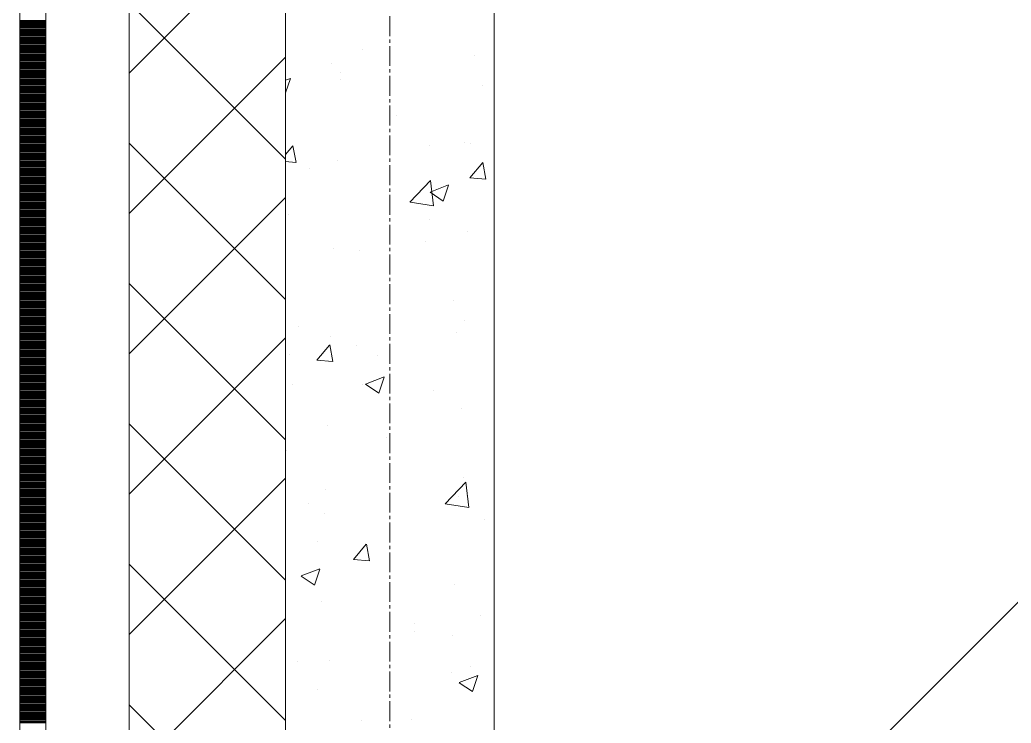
# Model space of a CAD drawing. Header units: millimetres. Extents: x 538266 to 1167394, y 114608 to 637157.
# Drawn here: x 828883 to 829834, y 175064 to 175738 of the extents above; entities that cross this region are included whole.
import ezdxf
from ezdxf.enums import TextEntityAlignment as Align

# ---------------------------------------------------------------- set-up
doc = ezdxf.new("R2010")
doc.units = ezdxf.units.MM
doc.linetypes.add('CENTER2', pattern=[28.575, 19.05, -3.175, 3.175, -3.175])
doc.linetypes.add('DASHED', pattern=[19.05, 12.7, -6.35])
doc.layers.get('Defpoints').update_dxf_attribs({"color": 140})
doc.layers.add('АР_Делит', color=120, linetype='Continuous', lineweight=0, plot=False)
for name, color, linetype, lineweight in [('АР_Стены ПЕНОблок', 52, 'Continuous', 20), ('АР_Тонкая', 254, 'Continuous', 5), ('АР_Утеплитель', 31, 'Continuous', 0), ('АР_Штриховка', 8, 'Continuous', 0)]:
    doc.layers.add(name, color=color, linetype=linetype, lineweight=lineweight)
doc.layers.add('РД_Оси_100', color=7, linetype='Continuous', lineweight=0, true_color=0x525252)
doc.layers.add('ФВ-5', color=7, linetype='Continuous')
doc.styles.add('style1', font='ARIALN.TTF')

# ---------------------------------------------------------------- blocks, each defined once
blk = doc.blocks.new('2_этаж')
at = {"layer": 'АР_Стены ПЕНОблок', "color": 18, "linetype": 'Continuous', "lineweight": 20, "true_color": 0x000000}
for p, q in [((672773.57, 213213.25), (672773.57, 137013.25)), ((672973.57, 137013.25), (672973.57, 213213.25))]:
    blk.add_line(p, q, dxfattribs=at)
at = {"layer": 'АР_Тонкая', "color": 18, "linetype": 'Continuous', "lineweight": 5, "true_color": 0x000000}
for p, q in [((672518.57, 213213.25), (672518.57, 137013.25)), ((672543.57, 213213.25), (672543.57, 137013.25)), ((672543.57, 137013.25), (672543.57, 213213.25)), ((672623.57, 137013.25), (672623.57, 213213.25))]:
    blk.add_line(p, q, dxfattribs=at)
at = {"layer": 'АР_Утеплитель', "color": 18, "linetype": 'Continuous', "lineweight": 0, "true_color": 0x000000}
for p, q in [((672623.57, 213213.25), (672623.57, 137013.25)), ((672773.57, 137013.25), (672773.57, 213213.25))]:
    blk.add_line(p, q, dxfattribs=at)
at = {"layer": 'АР_Штриховка', "color": 18, "linetype": 'Continuous', "lineweight": 0, "true_color": 0x000000}
for p, q in [((672623.57, 175687.45), (672773.57, 175837.45)), ((672773.57, 175604.88), (672623.57, 175754.88)), ((672518.57, 175738), (672543.57, 175738)), ((672518.57, 175737), (672543.57, 175737)), ((672518.57, 175736), (672543.57, 175736)), ((672518.57, 175735), (672543.57, 175735)), ((672518.57, 175734), (672543.57, 175734)), ((672518.57, 175733), (672543.57, 175733)), ((672518.57, 175732), (672543.57, 175732)), ((672518.57, 175731), (672543.57, 175731)), ((672518.57, 175730), (672543.57, 175730)), ((672518.57, 175729), (672543.57, 175729)), ((672518.57, 175728), (672543.57, 175728)), ((672518.57, 175727), (672543.57, 175727)), ((672518.57, 175726), (672543.57, 175726)), ((672518.57, 175725), (672543.57, 175725)), ((672518.57, 175724), (672543.57, 175724)), ((672518.57, 175723), (672543.57, 175723)), ((672518.57, 175722), (672543.57, 175722)), ((672518.57, 175721), (672543.57, 175721)), ((672518.57, 175720), (672543.57, 175720)), ((672518.57, 175719), (672543.57, 175719)), ((672518.57, 175718), (672543.57, 175718)), ((672518.57, 175717), (672543.57, 175717)), ((672518.57, 175716), (672543.57, 175716)), ((672518.57, 175715), (672543.57, 175715)), ((672518.57, 175714), (672543.57, 175714)), ((672518.57, 175713), (672543.57, 175713)), ((672518.57, 175712), (672543.57, 175712)), ((672518.57, 175711), (672543.57, 175711)), ((672518.57, 175710), (672543.57, 175710)), ((672518.57, 175709), (672543.57, 175709)), ((672518.57, 175708), (672543.57, 175708)), ((672518.57, 175707), (672543.57, 175707)), ((672847.7, 175709.95), (672847.7, 175709.95)), ((672518.57, 175706), (672543.57, 175706)), ((672518.57, 175705), (672543.57, 175705)), ((672518.57, 175704), (672543.57, 175704)), ((672518.57, 175703), (672543.57, 175703)), ((672518.57, 175702), (672543.57, 175702)), ((672518.57, 175701), (672543.57, 175701)), ((672518.57, 175700), (672543.57, 175700)), ((672518.57, 175699), (672543.57, 175699)), ((672518.57, 175698), (672543.57, 175698)), ((672623.57, 175552.74), (672773.57, 175702.74)), ((672954.38, 175704.09), (672954.38, 175704.09)), ((672518.57, 175697), (672543.57, 175697)), ((672518.57, 175696), (672543.57, 175696)), ((672518.57, 175695), (672543.57, 175695)), ((672518.57, 175694), (672543.57, 175694)), ((672518.57, 175693), (672543.57, 175693)), ((672518.57, 175692), (672543.57, 175692)), ((672518.57, 175691), (672543.57, 175691)), ((672518.57, 175690), (672543.57, 175690)), ((672518.57, 175689), (672543.57, 175689)), ((672518.57, 175688), (672543.57, 175688)), ((672817.65, 175696.71), (672817.65, 175696.71)), ((672826.08, 175687.83), (672826.08, 175687.83)), ((672518.57, 175687), (672543.57, 175687)), ((672518.57, 175686), (672543.57, 175686)), ((672518.57, 175685), (672543.57, 175685)), ((672518.57, 175684), (672543.57, 175684)), ((672518.57, 175683), (672543.57, 175683)), ((672518.57, 175682), (672543.57, 175682)), ((672518.57, 175681), (672543.57, 175681)), ((672518.57, 175680), (672543.57, 175680)), ((672518.57, 175679), (672543.57, 175679)), ((672773.57, 175680.53), (672778.28, 175682.34)), ((672773.57, 175668.32), (672778.22, 175682.19)), ((672826.39, 175681.27), (672826.39, 175681.27)), ((672518.57, 175678), (672543.57, 175678)), ((672518.57, 175677), (672543.57, 175677)), ((672518.57, 175676), (672543.57, 175676)), ((672518.57, 175675), (672543.57, 175675)), ((672518.57, 175674), (672543.57, 175674)), ((672518.57, 175673), (672543.57, 175673)), ((672518.57, 175672), (672543.57, 175672)), ((672518.57, 175671), (672543.57, 175671)), ((672518.57, 175670), (672543.57, 175670)), ((672518.57, 175669), (672543.57, 175669)), ((672961.99, 175675.54), (672961.99, 175675.54)), ((672518.57, 175668), (672543.57, 175668)), ((672518.57, 175667), (672543.57, 175667)), ((672518.57, 175666), (672543.57, 175666)), ((672518.57, 175665), (672543.57, 175665)), ((672518.57, 175664), (672543.57, 175664)), ((672518.57, 175663), (672543.57, 175663)), ((672518.57, 175662), (672543.57, 175662)), ((672518.57, 175661), (672543.57, 175661)), ((672518.57, 175660), (672543.57, 175660)), ((672518.57, 175659), (672543.57, 175659)), ((672518.57, 175658), (672543.57, 175658)), ((672518.57, 175657), (672543.57, 175657)), ((672518.57, 175656), (672543.57, 175656)), ((672518.57, 175655), (672543.57, 175655)), ((672518.57, 175654), (672543.57, 175654)), ((672518.57, 175653), (672543.57, 175653)), ((672518.57, 175652), (672543.57, 175652)), ((672518.57, 175651), (672543.57, 175651)), ((672518.57, 175650), (672543.57, 175650)), ((672518.57, 175649), (672543.57, 175649)), ((672518.57, 175648), (672543.57, 175648)), ((672518.57, 175647), (672543.57, 175647)), ((672518.57, 175646), (672543.57, 175646)), ((672518.57, 175645), (672543.57, 175645)), ((672518.57, 175644), (672543.57, 175644)), ((672518.57, 175643), (672543.57, 175643)), ((672518.57, 175642), (672543.57, 175642)), ((672518.57, 175641), (672543.57, 175641)), ((672879.95, 175647.15), (672879.95, 175647.15)), ((672518.57, 175640), (672543.57, 175640)), ((672518.57, 175639), (672543.57, 175639)), ((672518.57, 175638), (672543.57, 175638)), ((672518.57, 175637), (672543.57, 175637)), ((672518.57, 175636), (672543.57, 175636)), ((672518.57, 175635), (672543.57, 175635)), ((672518.57, 175634), (672543.57, 175634)), ((672518.57, 175633), (672543.57, 175633)), ((672518.57, 175632), (672543.57, 175632)), ((672518.57, 175631), (672543.57, 175631)), ((672518.57, 175630), (672543.57, 175630)), ((672518.57, 175629), (672543.57, 175629)), ((672518.57, 175628), (672543.57, 175628)), ((672518.57, 175627), (672543.57, 175627)), ((672518.57, 175626), (672543.57, 175626)), ((672518.57, 175625), (672543.57, 175625)), ((672518.57, 175624), (672543.57, 175624)), ((672518.57, 175623), (672543.57, 175623)), ((672518.57, 175622), (672543.57, 175622)), ((672518.57, 175621), (672543.57, 175621)), ((672518.57, 175620), (672543.57, 175620)), ((672518.57, 175619), (672543.57, 175619)), ((672518.57, 175618), (672543.57, 175618)), ((672518.57, 175617), (672543.57, 175617)), ((672518.57, 175616), (672543.57, 175616)), ((672518.57, 175615), (672543.57, 175615)), ((672518.57, 175614), (672543.57, 175614)), ((672518.57, 175613), (672543.57, 175613)), ((672518.57, 175612), (672543.57, 175612)), ((672773.57, 175470.17), (672623.57, 175620.17)), ((672773.57, 175609.4), (672780.39, 175617.53)), ((672783.54, 175601.64), (672780.6, 175617.56)), ((672911.24, 175617.65), (672911.24, 175617.65)), ((672944.7, 175621.06), (672944.7, 175621.06)), ((672951.29, 175619.54), (672951.29, 175619.54)), ((672518.57, 175611), (672543.57, 175611)), ((672518.57, 175610), (672543.57, 175610)), ((672518.57, 175609), (672543.57, 175609)), ((672518.57, 175608), (672543.57, 175608)), ((672518.57, 175607), (672543.57, 175607)), ((672518.57, 175606), (672543.57, 175606)), ((672518.57, 175605), (672543.57, 175605)), ((672518.57, 175604), (672543.57, 175604)), ((672518.57, 175603), (672543.57, 175603)), ((672773.57, 175602.45), (672783.32, 175601.6)), ((672823, 175603.28), (672823, 175603.28)), ((672518.57, 175602), (672543.57, 175602)), ((672518.57, 175601), (672543.57, 175601)), ((672518.57, 175600), (672543.57, 175600)), ((672518.57, 175599), (672543.57, 175599)), ((672518.57, 175598), (672543.57, 175598)), ((672518.57, 175597), (672543.57, 175597)), ((672518.57, 175596), (672543.57, 175596)), ((672518.57, 175595), (672543.57, 175595)), ((672518.57, 175594), (672543.57, 175594)), ((672518.57, 175593), (672543.57, 175593)), ((672796.58, 175595.63), (672796.58, 175595.63)), ((672950.33, 175587), (672962.57, 175601.59)), ((672965.72, 175585.7), (672962.79, 175601.62)), ((672518.57, 175592), (672543.57, 175592)), ((672518.57, 175591), (672543.57, 175591)), ((672518.57, 175590), (672543.57, 175590)), ((672518.57, 175589), (672543.57, 175589)), ((672518.57, 175588), (672543.57, 175588)), ((672518.57, 175587), (672543.57, 175587)), ((672518.57, 175586), (672543.57, 175586)), ((672518.57, 175585), (672543.57, 175585)), ((672518.57, 175584), (672543.57, 175584)), ((672892.82, 175563.63), (672912.61, 175584.25)), ((672915.47, 175560.13), (672912.67, 175584.25)), ((672950.32, 175586.99), (672965.51, 175585.66)), ((672518.57, 175583), (672543.57, 175583)), ((672518.57, 175582), (672543.57, 175582)), ((672518.57, 175581), (672543.57, 175581)), ((672518.57, 175580), (672543.57, 175580)), ((672518.57, 175579), (672543.57, 175579)), ((672518.57, 175578), (672543.57, 175578)), ((672518.57, 175577), (672543.57, 175577)), ((672518.57, 175576), (672543.57, 175576)), ((672518.57, 175575), (672543.57, 175575)), ((672518.57, 175574), (672543.57, 175574)), ((672912.1, 175573.25), (672929.89, 175580.07)), ((672924.69, 175564.58), (672929.84, 175579.93)), ((672518.57, 175573), (672543.57, 175573)), ((672518.57, 175572), (672543.57, 175572)), ((672518.57, 175571), (672543.57, 175571)), ((672518.57, 175570), (672543.57, 175570)), ((672518.57, 175569), (672543.57, 175569)), ((672518.57, 175568), (672543.57, 175568)), ((672518.57, 175567), (672543.57, 175567)), ((672518.57, 175566), (672543.57, 175566)), ((672518.57, 175565), (672543.57, 175565)), ((672623.57, 175418.04), (672773.57, 175568.04)), ((672912.04, 175573.1), (672924.67, 175564.58)), ((672518.57, 175564), (672543.57, 175564)), ((672518.57, 175563), (672543.57, 175563)), ((672518.57, 175562), (672543.57, 175562)), ((672518.57, 175561), (672543.57, 175561)), ((672518.57, 175560), (672543.57, 175560)), ((672518.57, 175559), (672543.57, 175559)), ((672518.57, 175558), (672543.57, 175558)), ((672518.57, 175557), (672543.57, 175557)), ((672518.57, 175556), (672543.57, 175556)), ((672518.57, 175555), (672543.57, 175555)), ((672892.87, 175563.53), (672915.46, 175560.03)), ((672518.57, 175554), (672543.57, 175554)), ((672518.57, 175553), (672543.57, 175553)), ((672518.57, 175552), (672543.57, 175552)), ((672518.57, 175551), (672543.57, 175551)), ((672518.57, 175550), (672543.57, 175550)), ((672518.57, 175549), (672543.57, 175549)), ((672518.57, 175548), (672543.57, 175548)), ((672518.57, 175547), (672543.57, 175547)), ((672518.57, 175546), (672543.57, 175546)), ((672775.86, 175552.16), (672775.86, 175552.16)), ((672911.45, 175546.43), (672911.45, 175546.43)), ((672518.57, 175545), (672543.57, 175545)), ((672518.57, 175544), (672543.57, 175544)), ((672518.57, 175543), (672543.57, 175543)), ((672518.57, 175542), (672543.57, 175542)), ((672518.57, 175541), (672543.57, 175541)), ((672518.57, 175540), (672543.57, 175540)), ((672518.57, 175539), (672543.57, 175539)), ((672518.57, 175538), (672543.57, 175538)), ((672518.57, 175537), (672543.57, 175537)), ((672518.57, 175536), (672543.57, 175536)), ((672518.57, 175535), (672543.57, 175535)), ((672518.57, 175534), (672543.57, 175534)), ((672518.57, 175533), (672543.57, 175533)), ((672518.57, 175532), (672543.57, 175532)), ((672518.57, 175531), (672543.57, 175531)), ((672518.57, 175530), (672543.57, 175530)), ((672518.57, 175529), (672543.57, 175529)), ((672518.57, 175528), (672543.57, 175528)), ((672518.57, 175527), (672543.57, 175527)), ((672518.57, 175526), (672543.57, 175526)), ((672948.2, 175534.98), (672948.2, 175534.98)), ((672518.57, 175525), (672543.57, 175525)), ((672518.57, 175524), (672543.57, 175524)), ((672518.57, 175523), (672543.57, 175523)), ((672518.57, 175522), (672543.57, 175522)), ((672518.57, 175521), (672543.57, 175521)), ((672518.57, 175520), (672543.57, 175520)), ((672518.57, 175519), (672543.57, 175519)), ((672518.57, 175518), (672543.57, 175518)), ((672518.57, 175517), (672543.57, 175517)), ((672819.91, 175518.72), (672819.91, 175518.72)), ((672844.42, 175517.47), (672844.42, 175517.47)), ((672908.01, 175525.84), (672908.01, 175525.84)), ((672518.57, 175516), (672543.57, 175516)), ((672518.57, 175515), (672543.57, 175515)), ((672518.57, 175514), (672543.57, 175514)), ((672518.57, 175513), (672543.57, 175513)), ((672518.57, 175512), (672543.57, 175512)), ((672518.57, 175511), (672543.57, 175511)), ((672518.57, 175510), (672543.57, 175510)), ((672518.57, 175509), (672543.57, 175509)), ((672518.57, 175508), (672543.57, 175508)), ((672518.57, 175507), (672543.57, 175507)), ((672518.57, 175506), (672543.57, 175506)), ((672518.57, 175505), (672543.57, 175505)), ((672518.57, 175504), (672543.57, 175504)), ((672518.57, 175503), (672543.57, 175503)), ((672518.57, 175502), (672543.57, 175502)), ((672518.57, 175501), (672543.57, 175501)), ((672518.57, 175500), (672543.57, 175500)), ((672518.57, 175499), (672543.57, 175499)), ((672518.57, 175498), (672543.57, 175498)), ((672518.57, 175497), (672543.57, 175497)), ((672518.57, 175496), (672543.57, 175496)), ((672518.57, 175495), (672543.57, 175495)), ((672518.57, 175494), (672543.57, 175494)), ((672518.57, 175493), (672543.57, 175493)), ((672518.57, 175492), (672543.57, 175492)), ((672518.57, 175491), (672543.57, 175491)), ((672518.57, 175490), (672543.57, 175490)), ((672518.57, 175489), (672543.57, 175489)), ((672518.57, 175488), (672543.57, 175488)), ((672518.57, 175487), (672543.57, 175487)), ((672518.57, 175486), (672543.57, 175486)), ((672518.57, 175485), (672543.57, 175485)), ((672518.57, 175484), (672543.57, 175484)), ((672518.57, 175483), (672543.57, 175483)), ((672518.57, 175482), (672543.57, 175482)), ((672518.57, 175481), (672543.57, 175481)), ((672518.57, 175480), (672543.57, 175480)), ((672518.57, 175479), (672543.57, 175479)), ((672773.57, 175335.47), (672623.57, 175485.47)), ((672518.57, 175478), (672543.57, 175478)), ((672518.57, 175477), (672543.57, 175477)), ((672518.57, 175476), (672543.57, 175476)), ((672518.57, 175475), (672543.57, 175475)), ((672518.57, 175474), (672543.57, 175474)), ((672518.57, 175473), (672543.57, 175473)), ((672518.57, 175472), (672543.57, 175472)), ((672518.57, 175471), (672543.57, 175471)), ((672518.57, 175470), (672543.57, 175470)), ((672518.57, 175469), (672543.57, 175469)), ((672934.22, 175469.51), (672934.22, 175469.51)), ((672518.57, 175468), (672543.57, 175468)), ((672518.57, 175467), (672543.57, 175467)), ((672518.57, 175466), (672543.57, 175466)), ((672518.57, 175465), (672543.57, 175465)), ((672518.57, 175464), (672543.57, 175464)), ((672518.57, 175463), (672543.57, 175463)), ((672518.57, 175462), (672543.57, 175462)), ((672518.57, 175461), (672543.57, 175461)), ((672518.57, 175460), (672543.57, 175460)), ((672518.57, 175459), (672543.57, 175459)), ((672518.57, 175458), (672543.57, 175458)), ((672518.57, 175457), (672543.57, 175457)), ((672518.57, 175456), (672543.57, 175456)), ((672518.57, 175455), (672543.57, 175455)), ((672518.57, 175454), (672543.57, 175454)), ((672518.57, 175453), (672543.57, 175453)), ((672518.57, 175452), (672543.57, 175452)), ((672518.57, 175451), (672543.57, 175451)), ((672518.57, 175450), (672543.57, 175450)), ((672945.12, 175450.43), (672945.12, 175450.43)), ((672518.57, 175449), (672543.57, 175449)), ((672518.57, 175448), (672543.57, 175448)), ((672518.57, 175447), (672543.57, 175447)), ((672518.57, 175446), (672543.57, 175446)), ((672518.57, 175445), (672543.57, 175445)), ((672518.57, 175444), (672543.57, 175444)), ((672518.57, 175443), (672543.57, 175443)), ((672518.57, 175442), (672543.57, 175442)), ((672518.57, 175441), (672543.57, 175441)), ((672786.09, 175444.08), (672786.09, 175444.08)), ((672518.57, 175440), (672543.57, 175440)), ((672518.57, 175439), (672543.57, 175439)), ((672518.57, 175438), (672543.57, 175438)), ((672518.57, 175437), (672543.57, 175437)), ((672518.57, 175436), (672543.57, 175436)), ((672518.57, 175435), (672543.57, 175435)), ((672518.57, 175434), (672543.57, 175434)), ((672518.57, 175433), (672543.57, 175433)), ((672518.57, 175432), (672543.57, 175432)), ((672518.57, 175431), (672543.57, 175431)), ((672623.57, 175283.33), (672773.57, 175433.33)), ((672816.82, 175434.17), (672816.82, 175434.17)), ((672937.39, 175438.33), (672937.39, 175438.33)), ((672518.57, 175430), (672543.57, 175430)), ((672518.57, 175429), (672543.57, 175429)), ((672518.57, 175428), (672543.57, 175428)), ((672518.57, 175427), (672543.57, 175427)), ((672518.57, 175426), (672543.57, 175426)), ((672518.57, 175425), (672543.57, 175425)), ((672518.57, 175424), (672543.57, 175424)), ((672518.57, 175423), (672543.57, 175423)), ((672518.57, 175422), (672543.57, 175422)), ((672803.38, 175411.88), (672815.63, 175426.47)), ((672818.78, 175410.58), (672815.85, 175426.51)), ((672841.19, 175425.66), (672841.19, 175425.66)), ((672518.57, 175421), (672543.57, 175421)), ((672518.57, 175420), (672543.57, 175420)), ((672518.57, 175419), (672543.57, 175419)), ((672518.57, 175418), (672543.57, 175418)), ((672518.57, 175417), (672543.57, 175417)), ((672518.57, 175416), (672543.57, 175416)), ((672518.57, 175415), (672543.57, 175415)), ((672518.57, 175414), (672543.57, 175414)), ((672518.57, 175413), (672543.57, 175413)), ((672518.57, 175412), (672543.57, 175412)), ((672777.6, 175417.29), (672777.6, 175417.29)), ((672861.99, 175416.64), (672861.99, 175416.64)), ((672518.57, 175411), (672543.57, 175411)), ((672518.57, 175410), (672543.57, 175410)), ((672518.57, 175409), (672543.57, 175409)), ((672518.57, 175408), (672543.57, 175408)), ((672518.57, 175407), (672543.57, 175407)), ((672518.57, 175406), (672543.57, 175406)), ((672518.57, 175405), (672543.57, 175405)), ((672518.57, 175404), (672543.57, 175404)), ((672518.57, 175403), (672543.57, 175403)), ((672803.38, 175411.87), (672818.57, 175410.54)), ((672518.57, 175402), (672543.57, 175402)), ((672518.57, 175401), (672543.57, 175401)), ((672518.57, 175400), (672543.57, 175400)), ((672518.57, 175399), (672543.57, 175399)), ((672518.57, 175398), (672543.57, 175398)), ((672518.57, 175397), (672543.57, 175397)), ((672518.57, 175396), (672543.57, 175396)), ((672518.57, 175395), (672543.57, 175395)), ((672518.57, 175394), (672543.57, 175394)), ((672518.57, 175393), (672543.57, 175393)), ((672850.3, 175389.06), (672868.09, 175395.89)), ((672862.89, 175380.39), (672868.04, 175395.74)), ((672518.57, 175392), (672543.57, 175392)), ((672518.57, 175391), (672543.57, 175391)), ((672518.57, 175390), (672543.57, 175390)), ((672518.57, 175389), (672543.57, 175389)), ((672518.57, 175388), (672543.57, 175388)), ((672518.57, 175387), (672543.57, 175387)), ((672518.57, 175386), (672543.57, 175386)), ((672518.57, 175385), (672543.57, 175385)), ((672518.57, 175384), (672543.57, 175384)), ((672779.95, 175388.25), (672779.95, 175388.25)), ((672846.95, 175388.31), (672846.95, 175388.31)), ((672850.24, 175388.92), (672862.87, 175380.39)), ((672518.57, 175383), (672543.57, 175383)), ((672518.57, 175382), (672543.57, 175382)), ((672518.57, 175381), (672543.57, 175381)), ((672518.57, 175380), (672543.57, 175380)), ((672518.57, 175379), (672543.57, 175379)), ((672518.57, 175378), (672543.57, 175378)), ((672518.57, 175377), (672543.57, 175377)), ((672518.57, 175376), (672543.57, 175376)), ((672518.57, 175375), (672543.57, 175375)), ((672518.57, 175374), (672543.57, 175374)), ((672915.55, 175382.52), (672915.55, 175382.52)), ((672518.57, 175373), (672543.57, 175373)), ((672518.57, 175372), (672543.57, 175372)), ((672518.57, 175371), (672543.57, 175371)), ((672518.57, 175370), (672543.57, 175370)), ((672518.57, 175369), (672543.57, 175369)), ((672518.57, 175368), (672543.57, 175368)), ((672518.57, 175367), (672543.57, 175367)), ((672518.57, 175366), (672543.57, 175366)), ((672518.57, 175365), (672543.57, 175365)), ((672942.03, 175365.87), (672942.03, 175365.87)), ((672518.57, 175364), (672543.57, 175364)), ((672518.57, 175363), (672543.57, 175363)), ((672518.57, 175362), (672543.57, 175362)), ((672518.57, 175361), (672543.57, 175361)), ((672518.57, 175360), (672543.57, 175360)), ((672518.57, 175359), (672543.57, 175359)), ((672518.57, 175358), (672543.57, 175358)), ((672518.57, 175357), (672543.57, 175357)), ((672518.57, 175356), (672543.57, 175356)), ((672518.57, 175355), (672543.57, 175355)), ((672518.57, 175354), (672543.57, 175354)), ((672518.57, 175353), (672543.57, 175353)), ((672518.57, 175352), (672543.57, 175352)), ((672518.57, 175351), (672543.57, 175351)), ((672518.57, 175350), (672543.57, 175350)), ((672518.57, 175349), (672543.57, 175349)), ((672518.57, 175348), (672543.57, 175348)), ((672518.57, 175347), (672543.57, 175347)), ((672518.57, 175346), (672543.57, 175346)), ((672773.57, 175200.77), (672623.57, 175350.77)), ((672813.73, 175349.61), (672813.73, 175349.61)), ((672518.57, 175345), (672543.57, 175345)), ((672518.57, 175344), (672543.57, 175344)), ((672518.57, 175343), (672543.57, 175343)), ((672518.57, 175342), (672543.57, 175342)), ((672518.57, 175341), (672543.57, 175341)), ((672518.57, 175340), (672543.57, 175340)), ((672518.57, 175339), (672543.57, 175339)), ((672518.57, 175338), (672543.57, 175338)), ((672518.57, 175337), (672543.57, 175337)), ((672518.57, 175336), (672543.57, 175336)), ((672870.57, 175338.14), (672870.57, 175338.14)), ((672518.57, 175335), (672543.57, 175335)), ((672518.57, 175334), (672543.57, 175334)), ((672518.57, 175333), (672543.57, 175333)), ((672518.57, 175332), (672543.57, 175332)), ((672518.57, 175331), (672543.57, 175331)), ((672518.57, 175330), (672543.57, 175330)), ((672518.57, 175329), (672543.57, 175329)), ((672518.57, 175328), (672543.57, 175328)), ((672518.57, 175327), (672543.57, 175327)), ((672518.57, 175326), (672543.57, 175326)), ((672518.57, 175325), (672543.57, 175325)), ((672518.57, 175324), (672543.57, 175324)), ((672518.57, 175323), (672543.57, 175323)), ((672518.57, 175322), (672543.57, 175322)), ((672518.57, 175321), (672543.57, 175321)), ((672518.57, 175320), (672543.57, 175320)), ((672518.57, 175319), (672543.57, 175319)), ((672518.57, 175318), (672543.57, 175318)), ((672518.57, 175317), (672543.57, 175317)), ((672774.37, 175325.48), (672774.37, 175325.48)), ((672518.57, 175316), (672543.57, 175316)), ((672518.57, 175315), (672543.57, 175315)), ((672518.57, 175314), (672543.57, 175314)), ((672518.57, 175313), (672543.57, 175313)), ((672518.57, 175312), (672543.57, 175312)), ((672518.57, 175311), (672543.57, 175311)), ((672518.57, 175310), (672543.57, 175310)), ((672518.57, 175309), (672543.57, 175309)), ((672518.57, 175308), (672543.57, 175308)), ((672518.57, 175307), (672543.57, 175307)), ((672518.57, 175306), (672543.57, 175306)), ((672518.57, 175305), (672543.57, 175305)), ((672518.57, 175304), (672543.57, 175304)), ((672518.57, 175303), (672543.57, 175303)), ((672518.57, 175302), (672543.57, 175302)), ((672518.57, 175301), (672543.57, 175301)), ((672518.57, 175300), (672543.57, 175300)), ((672518.57, 175299), (672543.57, 175299)), ((672518.57, 175298), (672543.57, 175298)), ((672623.57, 175148.63), (672773.57, 175298.63)), ((672943.96, 175299.42), (672943.96, 175299.42)), ((672518.57, 175297), (672543.57, 175297)), ((672518.57, 175296), (672543.57, 175296)), ((672518.57, 175295), (672543.57, 175295)), ((672518.57, 175294), (672543.57, 175294)), ((672518.57, 175293), (672543.57, 175293)), ((672518.57, 175292), (672543.57, 175292)), ((672518.57, 175291), (672543.57, 175291)), ((672518.57, 175290), (672543.57, 175290)), ((672518.57, 175289), (672543.57, 175289)), ((672926.5, 175274.16), (672946.28, 175294.78)), ((672949.15, 175270.66), (672946.34, 175294.79)), ((672518.57, 175288), (672543.57, 175288)), ((672518.57, 175287), (672543.57, 175287)), ((672518.57, 175286), (672543.57, 175286)), ((672518.57, 175285), (672543.57, 175285)), ((672518.57, 175284), (672543.57, 175284)), ((672518.57, 175283), (672543.57, 175283)), ((672518.57, 175282), (672543.57, 175282)), ((672518.57, 175281), (672543.57, 175281)), ((672518.57, 175280), (672543.57, 175280)), ((672518.57, 175279), (672543.57, 175279)), ((672811.46, 175287.53), (672811.46, 175287.53)), ((672938.94, 175281.32), (672938.94, 175281.32)), ((672947.05, 175281.8), (672947.05, 175281.8)), ((672518.57, 175278), (672543.57, 175278)), ((672518.57, 175277), (672543.57, 175277)), ((672518.57, 175276), (672543.57, 175276)), ((672518.57, 175275), (672543.57, 175275)), ((672518.57, 175274), (672543.57, 175274)), ((672518.57, 175273), (672543.57, 175273)), ((672518.57, 175272), (672543.57, 175272)), ((672518.57, 175271), (672543.57, 175271)), ((672518.57, 175270), (672543.57, 175270)), ((672795.83, 175273.99), (672795.83, 175273.99)), ((672926.54, 175274.06), (672949.13, 175270.56)), ((672518.57, 175269), (672543.57, 175269)), ((672518.57, 175268), (672543.57, 175268)), ((672518.57, 175267), (672543.57, 175267)), ((672518.57, 175266), (672543.57, 175266)), ((672518.57, 175265), (672543.57, 175265)), ((672518.57, 175264), (672543.57, 175264)), ((672518.57, 175263), (672543.57, 175263)), ((672518.57, 175262), (672543.57, 175262)), ((672518.57, 175261), (672543.57, 175261)), ((672518.57, 175260), (672543.57, 175260)), ((672810.64, 175265.06), (672810.64, 175265.06)), ((672518.57, 175259), (672543.57, 175259)), ((672518.57, 175258), (672543.57, 175258)), ((672518.57, 175257), (672543.57, 175257)), ((672518.57, 175256), (672543.57, 175256)), ((672518.57, 175255), (672543.57, 175255)), ((672518.57, 175254), (672543.57, 175254)), ((672518.57, 175253), (672543.57, 175253)), ((672518.57, 175252), (672543.57, 175252)), ((672518.57, 175251), (672543.57, 175251)), ((672964.16, 175259.08), (672964.16, 175259.08)), ((672518.57, 175250), (672543.57, 175250)), ((672518.57, 175249), (672543.57, 175249)), ((672518.57, 175248), (672543.57, 175248)), ((672518.57, 175247), (672543.57, 175247)), ((672518.57, 175246), (672543.57, 175246)), ((672518.57, 175245), (672543.57, 175245)), ((672518.57, 175244), (672543.57, 175244)), ((672518.57, 175243), (672543.57, 175243)), ((672518.57, 175242), (672543.57, 175242)), ((672518.57, 175241), (672543.57, 175241)), ((672518.57, 175240), (672543.57, 175240)), ((672518.57, 175239), (672543.57, 175239)), ((672518.57, 175238), (672543.57, 175238)), ((672518.57, 175237), (672543.57, 175237)), ((672518.57, 175236), (672543.57, 175236)), ((672518.57, 175235), (672543.57, 175235)), ((672518.57, 175234), (672543.57, 175234)), ((672518.57, 175233), (672543.57, 175233)), ((672518.57, 175232), (672543.57, 175232)), ((672803.75, 175237.96), (672803.75, 175237.96)), ((672838.63, 175220.82), (672850.87, 175235.41)), ((672854.03, 175219.53), (672851.09, 175235.45)), ((672518.57, 175231), (672543.57, 175231)), ((672518.57, 175230), (672543.57, 175230)), ((672518.57, 175229), (672543.57, 175229)), ((672518.57, 175228), (672543.57, 175228)), ((672518.57, 175227), (672543.57, 175227)), ((672518.57, 175226), (672543.57, 175226)), ((672518.57, 175225), (672543.57, 175225)), ((672518.57, 175224), (672543.57, 175224)), ((672518.57, 175223), (672543.57, 175223)), ((672518.57, 175222), (672543.57, 175222)), ((672518.57, 175221), (672543.57, 175221)), ((672518.57, 175220), (672543.57, 175220)), ((672518.57, 175219), (672543.57, 175219)), ((672518.57, 175218), (672543.57, 175218)), ((672518.57, 175217), (672543.57, 175217)), ((672518.57, 175216), (672543.57, 175216)), ((672518.57, 175215), (672543.57, 175215)), ((672518.57, 175214), (672543.57, 175214)), ((672518.57, 175213), (672543.57, 175213)), ((672773.57, 175066.06), (672623.57, 175216.06)), ((672838.63, 175220.82), (672853.81, 175219.49)), ((672518.57, 175212), (672543.57, 175212)), ((672518.57, 175211), (672543.57, 175211)), ((672518.57, 175210), (672543.57, 175210)), ((672518.57, 175209), (672543.57, 175209)), ((672518.57, 175208), (672543.57, 175208)), ((672518.57, 175207), (672543.57, 175207)), ((672518.57, 175206), (672543.57, 175206)), ((672518.57, 175205), (672543.57, 175205)), ((672518.57, 175204), (672543.57, 175204)), ((672518.57, 175203), (672543.57, 175203)), ((672788.44, 175204.73), (672801.07, 175196.21)), ((672788.5, 175204.87), (672806.29, 175211.7)), ((672801.08, 175196.2), (672806.23, 175211.55)), ((672518.57, 175202), (672543.57, 175202)), ((672518.57, 175201), (672543.57, 175201)), ((672518.57, 175200), (672543.57, 175200)), ((672518.57, 175199), (672543.57, 175199)), ((672518.57, 175198), (672543.57, 175198)), ((672518.57, 175197), (672543.57, 175197)), ((672518.57, 175196), (672543.57, 175196)), ((672518.57, 175195), (672543.57, 175195)), ((672518.57, 175194), (672543.57, 175194)), ((672935.85, 175196.76), (672935.85, 175196.76)), ((672518.57, 175193), (672543.57, 175193)), ((672518.57, 175192), (672543.57, 175192)), ((672518.57, 175191), (672543.57, 175191)), ((672518.57, 175190), (672543.57, 175190)), ((672518.57, 175189), (672543.57, 175189)), ((672518.57, 175188), (672543.57, 175188)), ((672518.57, 175187), (672543.57, 175187)), ((672518.57, 175186), (672543.57, 175186)), ((672518.57, 175185), (672543.57, 175185)), ((672518.57, 175184), (672543.57, 175184)), ((672518.57, 175183), (672543.57, 175183)), ((672518.57, 175182), (672543.57, 175182)), ((672518.57, 175181), (672543.57, 175181)), ((672518.57, 175180), (672543.57, 175180)), ((672518.57, 175179), (672543.57, 175179)), ((672518.57, 175178), (672543.57, 175178)), ((672518.57, 175177), (672543.57, 175177)), ((672518.57, 175176), (672543.57, 175176)), ((672518.57, 175175), (672543.57, 175175)), ((672807.55, 175180.5), (672807.55, 175180.5)), ((672518.57, 175174), (672543.57, 175174)), ((672518.57, 175173), (672543.57, 175173)), ((672518.57, 175172), (672543.57, 175172)), ((672518.57, 175171), (672543.57, 175171)), ((672518.57, 175170), (672543.57, 175170)), ((672518.57, 175169), (672543.57, 175169)), ((672518.57, 175168), (672543.57, 175168)), ((672518.57, 175167), (672543.57, 175167)), ((672518.57, 175166), (672543.57, 175166)), ((672518.57, 175165), (672543.57, 175165)), ((672960.93, 175167.27), (672960.93, 175167.27)), ((672518.57, 175164), (672543.57, 175164)), ((672518.57, 175163), (672543.57, 175163)), ((672518.57, 175162), (672543.57, 175162)), ((672518.57, 175161), (672543.57, 175161)), ((672518.57, 175160), (672543.57, 175160)), ((672518.57, 175159), (672543.57, 175159)), ((672518.57, 175158), (672543.57, 175158)), ((672518.57, 175157), (672543.57, 175157)), ((672518.57, 175156), (672543.57, 175156)), ((672623.57, 175013.93), (672773.57, 175163.93)), ((672897.34, 175158.9), (672897.34, 175158.9)), ((672518.57, 175155), (672543.57, 175155)), ((672518.57, 175154), (672543.57, 175154)), ((672518.57, 175153), (672543.57, 175153)), ((672518.57, 175152), (672543.57, 175152)), ((672518.57, 175151), (672543.57, 175151)), ((672518.57, 175150), (672543.57, 175150)), ((672518.57, 175149), (672543.57, 175149)), ((672518.57, 175148), (672543.57, 175148)), ((672518.57, 175147), (672543.57, 175147)), ((672518.57, 175146), (672543.57, 175146)), ((672897.59, 175152), (672897.59, 175152)), ((672933.47, 175147.87), (672933.47, 175147.87)), ((672518.57, 175145), (672543.57, 175145)), ((672518.57, 175144), (672543.57, 175144)), ((672518.57, 175143), (672543.57, 175143)), ((672518.57, 175142), (672543.57, 175142)), ((672518.57, 175141), (672543.57, 175141)), ((672518.57, 175140), (672543.57, 175140)), ((672518.57, 175139), (672543.57, 175139)), ((672518.57, 175138), (672543.57, 175138)), ((672518.57, 175137), (672543.57, 175137)), ((672518.57, 175136), (672543.57, 175136)), ((672518.57, 175135), (672543.57, 175135)), ((672518.57, 175134), (672543.57, 175134)), ((672518.57, 175133), (672543.57, 175133)), ((672518.57, 175132), (672543.57, 175132)), ((672518.57, 175131), (672543.57, 175131)), ((672518.57, 175130), (672543.57, 175130)), ((672518.57, 175129), (672543.57, 175129)), ((672518.57, 175128), (672543.57, 175128)), ((672518.57, 175127), (672543.57, 175127)), ((672518.57, 175126), (672543.57, 175126)), ((672518.57, 175125), (672543.57, 175125)), ((672518.57, 175124), (672543.57, 175124)), ((672518.57, 175123), (672543.57, 175123)), ((672518.57, 175122), (672543.57, 175122)), ((672518.57, 175121), (672543.57, 175121)), ((672518.57, 175120), (672543.57, 175120)), ((672518.57, 175119), (672543.57, 175119)), ((672518.57, 175118), (672543.57, 175118)), ((672785.34, 175122.44), (672785.34, 175122.44)), ((672815.55, 175123.61), (672815.55, 175123.61)), ((672951.14, 175117.89), (672951.14, 175117.89)), ((672518.57, 175117), (672543.57, 175117)), ((672518.57, 175116), (672543.57, 175116)), ((672518.57, 175115), (672543.57, 175115)), ((672518.57, 175114), (672543.57, 175114)), ((672518.57, 175113), (672543.57, 175113)), ((672518.57, 175112), (672543.57, 175112)), ((672518.57, 175111), (672543.57, 175111)), ((672518.57, 175110), (672543.57, 175110)), ((672518.57, 175109), (672543.57, 175109)), ((672518.57, 175108), (672543.57, 175108)), ((672932.76, 175112.21), (672932.76, 175112.21)), ((672940.12, 175102.61), (672957.9, 175109.43)), ((672952.7, 175093.94), (672957.85, 175109.28)), ((672518.57, 175107), (672543.57, 175107)), ((672518.57, 175106), (672543.57, 175106)), ((672518.57, 175105), (672543.57, 175105)), ((672518.57, 175104), (672543.57, 175104)), ((672518.57, 175103), (672543.57, 175103)), ((672518.57, 175102), (672543.57, 175102)), ((672518.57, 175101), (672543.57, 175101)), ((672518.57, 175100), (672543.57, 175100)), ((672518.57, 175099), (672543.57, 175099)), ((672940.05, 175102.46), (672952.68, 175093.94)), ((672518.57, 175098), (672543.57, 175098)), ((672518.57, 175097), (672543.57, 175097)), ((672518.57, 175096), (672543.57, 175096)), ((672518.57, 175095), (672543.57, 175095)), ((672518.57, 175094), (672543.57, 175094)), ((672518.57, 175093), (672543.57, 175093)), ((672518.57, 175092), (672543.57, 175092)), ((672518.57, 175091), (672543.57, 175091)), ((672518.57, 175090), (672543.57, 175090)), ((672518.57, 175089), (672543.57, 175089)), ((672804.46, 175095.95), (672804.46, 175095.95)), ((672518.57, 175088), (672543.57, 175088)), ((672518.57, 175087), (672543.57, 175087)), ((672518.57, 175086), (672543.57, 175086)), ((672518.57, 175085), (672543.57, 175085)), ((672518.57, 175084), (672543.57, 175084)), ((672518.57, 175083), (672543.57, 175083)), ((672518.57, 175082), (672543.57, 175082)), ((672518.57, 175081), (672543.57, 175081)), ((672518.57, 175080), (672543.57, 175080)), ((672773.57, 174931.36), (672623.57, 175081.36)), ((672518.57, 175079), (672543.57, 175079)), ((672518.57, 175078), (672543.57, 175078)), ((672518.57, 175077), (672543.57, 175077)), ((672518.57, 175076), (672543.57, 175076)), ((672518.57, 175075), (672543.57, 175075)), ((672518.57, 175074), (672543.57, 175074)), ((672518.57, 175073), (672543.57, 175073)), ((672518.57, 175072), (672543.57, 175072)), ((672518.57, 175071), (672543.57, 175071)), ((672518.57, 175070), (672543.57, 175070)), ((672518.57, 175069), (672543.57, 175069)), ((672518.57, 175068), (672543.57, 175068)), ((672518.57, 175067), (672543.57, 175067)), ((672518.57, 175066), (672543.57, 175066)), ((672518.57, 175065), (672543.57, 175065)), ((672518.57, 175064), (672543.57, 175064)), ((672846.2, 175066.67), (672846.2, 175066.67)), ((672894.11, 175067.09), (672894.11, 175067.09))]:
    blk.add_line(p, q, dxfattribs=at)
at = {"layer": 'Defpoints', "color": 18, "true_color": 0x000000, "style": 'style1'}
for p in [(677970.57, 219836.39), (678101.19, 211681.39)]:
    blk.add_attdef('АР-ПОМЕЩЕНИЕ:НАИМЕНОВАНИЕ', text='', height=100, dxfattribs=at).set_placement(p, align=Align.MIDDLE)
blk = doc.blocks.new('СОШ_2200_АР_ОСИ_М100_28.05.24')
at = {"layer": 'АР_Делит', "color": 251, "linetype": 'DASHED', "true_color": 0x636466}
blk.add_lwpolyline([(114955, 135155), (114955, -355), (93595.036, -355), (93595.036, 13855), (94145, 13855), (94145, 68320), (66055, 68320), (66055, 13857.73), (83455, 13857.73), (83455, -355), (45245, -355), (45245, 13145), (44695, 13145), (44695, 26755), (45245, 26755), (45245, 68320), (20455, 68320), (20455, 26755), (27955, 26755), (27955, 13145), (-355, 13145), (-355, 100855)], dxfattribs=at)
at = {"layer": 'РД_Оси_100', "color": 251, "linetype": 'CENTER2', "true_color": 0x636466}
blk.add_line((0, -6155), (0, 139938.679), dxfattribs=at)

msp = doc.modelspace()

# ---------------------------------------------------------------- hatches: boundary and pattern name
at = {"layer": 'ФВ-5'}
h = msp.add_hatch(dxfattribs=at)
h.set_pattern_fill('ANSI31', color=3, scale=300)
h.paths.add_polyline_path([(849237.83, 163560.99), (849237.83, 164465.51, -0.27475), (849124.88, 164655.54, -0.245742), (849217.83, 164833.24), (849217.83, 165213.25), (845769.48, 165213.25, -0.618518), (845382.35, 165213.25), (843647.83, 165213.25), (843647.83, 164913.25), (842747.83, 164913.25), (842747.83, 165213.25), (842667.83, 165213.25), (842667.83, 164793.25), (841647.83, 164793.25), (841647.83, 164713.25), (841647.83, 161813.25), (841647.83, 161313.25), (841647.83, 160413.25), (841647.83, 158613.25), (841647.83, 158389.41, -0.260437), (841750.78, 158205.17, -0.260437), (841647.83, 158020.93), (841647.83, 157055.57, -0.260437), (841750.78, 156871.33, -0.260437), (841647.83, 156687.09), (841647.83, 156333.25), (842017.83, 156333.25), (842017.83, 156113.25), (849237.83, 156113.25), (849237.83, 156880.92, -0.27475), (849124.88, 157070.96, -0.27475), (849237.83, 157260.99), (849237.83, 160413.25), (849217.83, 160413.25), (849217.83, 161313.25), (849218.54, 162376.98, -0.246803), (849124.88, 162555.17, -0.27475), (849237.83, 162745.2), (849237.83, 163180.92, -0.27475), (849124.88, 163370.96, -0.27475)])
h.paths.add_polyline_path([(845558.64, 161395.97), (845008.64, 161395.97, -1), (845008.64, 161995.97), (845558.64, 161995.97, -1)], flags=16)
h.paths.add_polyline_path([(842291.63, 157558.88, -1), (841691.63, 157558.88, -1)], flags=16)
h.paths.add_polyline_path([(849124.88, 171855.54, -0.27475), (849237.83, 172045.58), (849237.83, 172480.92, -0.27475), (849124.88, 172670.96, -0.27475), (849237.83, 172860.99), (849237.83, 173765.51, -0.27475), (849124.88, 173955.54, -0.27475), (849237.83, 174145.58), (849237.83, 174163.25), (849217.83, 174163.25), (849217.83, 174513.25), (844057.83, 174513.25), (844057.83, 174513.25), (844057.83, 174213.25), (843157.83, 174213.25), (843157.83, 174513.25), (843077.83, 174513.25), (843077.83, 174093.25), (842057.83, 174093.25), (842057.83, 173373.25), (842057.83, 172433.25), (841647.83, 172433.25), (841647.83, 172363.25), (841647.83, 170613.25), (841647.83, 169713.25), (841647.83, 169339.41, -0.260437), (841750.78, 169155.17, -0.260437), (841647.83, 168970.93), (841670.85, 167335.45, -1), (842270.85, 167335.45, -1), (841670.85, 167335.45), (841650.71, 166353.77, -0.256246), (841750.78, 166171.33, -0.105217), (841732.04, 166083.25), (841867.83, 166083.25), (841867.83, 165413.25), (845385.88, 165413.25, -0.594367), (845765.95, 165413.25), (849217.83, 165413.25), (849217.83, 165913.25), (849218.05, 166193.1, -0.246072), (849124.88, 166370.96, -0.27475), (849237.83, 166560.99), (849237.83, 169713.25), (849213.53, 169713.25), (849217.83, 169717.55), (849217.83, 170613.25), (849218.87, 171677.13, -0.247282)])
h.paths.add_polyline_path([(845615.62, 168700.58), (845065.62, 168700.58, -1), (845065.62, 169300.58), (845615.62, 169300.58, -1)], flags=16)
h.paths.add_polyline_path([(836927.83, 171813.25), (836927.83, 172713.25), (836927.83, 172987.09, -0.260437), (836824.88, 173171.33, -0.260437), (836927.83, 173355.57), (836927.83, 175970.93, -0.260437), (836824.88, 176155.17, -0.260437), (836927.83, 176339.41), (836927.83, 176413.25), (836927.83, 176913.25), (833193.32, 176913.25, -0.618518), (832806.19, 176913.25), (829360.51, 176913.25), (829357.83, 176910.57), (829357.83, 176413.25), (829357.74, 176237.44, -0.255873), (829457.56, 176055.17, -0.284268), (829337.83, 175861.61), (829337.83, 172713.25), (829357.83, 172713.25), (829357.83, 171813.25), (829357.22, 170753.93, -0.256632), (829457.56, 170571.33, -0.284268), (829337.83, 170377.76), (829337.83, 169948.73, -0.284268), (829457.56, 169755.17, -0.284268), (829337.83, 169561.61), (829337.83, 168664.89, -0.284268), (829457.56, 168471.33, -0.255743), (829357.83, 168289.11), (829357.83, 167813.25), (832809.72, 167813.25, -0.594367), (833189.79, 167813.25), (834927.83, 167813.25), (834927.83, 168113.25), (835827.83, 168113.25), (835827.83, 167813.25), (835907.83, 167813.25), (835907.83, 168233.25), (836927.83, 168233.25), (836927.83, 168313.25)])
h.paths.add_polyline_path([(832552.08, 172650.64), (832002.08, 172650.64, -1), (832002.08, 173250.64), (832552.08, 173250.64, -1)], flags=16)
h.paths.add_polyline_path([(836927.83, 166670.93, -0.260437), (836824.88, 166855.17, -0.105217), (836843.63, 166943.25), (836707.83, 166943.25), (836707.83, 167613.25), (833193.32, 167613.25, -0.618518), (832806.19, 167613.25), (829357.83, 167613.25), (829357.83, 167113.25), (829357.72, 166937.46, -0.255913), (829457.56, 166755.17, -0.284268), (829337.83, 166561.61), (829337.83, 163413.25), (829357.83, 163413.25), (829357.83, 162513.25), (829357, 161454.07, -0.256955), (829457.56, 161271.33, -0.284268), (829337.83, 161077.76), (829337.83, 160648.73, -0.284268), (829457.56, 160455.17, -0.284268), (829337.83, 160261.61), (829337.83, 159364.89, -0.284268), (829457.56, 159171.33, -0.255743), (829357.83, 158989.11), (829357.83, 158513.25), (832809.67, 158513.32, -0.59466), (833189.83, 158513.33), (834927.81, 158513.37), (834927.83, 158513.41), (834927.83, 158813.41), (835827.83, 158813.41), (835827.83, 158513.39), (835907.83, 158513.39), (835907.83, 158933.41), (836927.83, 158933.41), (836927.83, 159013.25), (836927.83, 159543.25), (836927.83, 161303.25), (836927.83, 161813.25), (836927.83, 162513.25), (836927.83, 163413.25), (836927.83, 163687.09, -0.260437), (836824.88, 163871.33, -0.260437), (836927.83, 164055.57)])
h.paths.add_polyline_path([(832518.25, 163600.5), (831968.25, 163600.5, -1), (831968.25, 164200.5), (832518.25, 164200.5, -1)], flags=16)

# ---------------------------------------------------------------- block references
msp.add_blockref('2_этаж', (156364.26, 0))
at = {"layer": 'РД_Оси_100'}
msp.add_blockref('СОШ_2200_АР_ОСИ_М100_28.05.24', (829237.83, 122413.25), dxfattribs=at)

doc.saveas('drawing.dxf')
